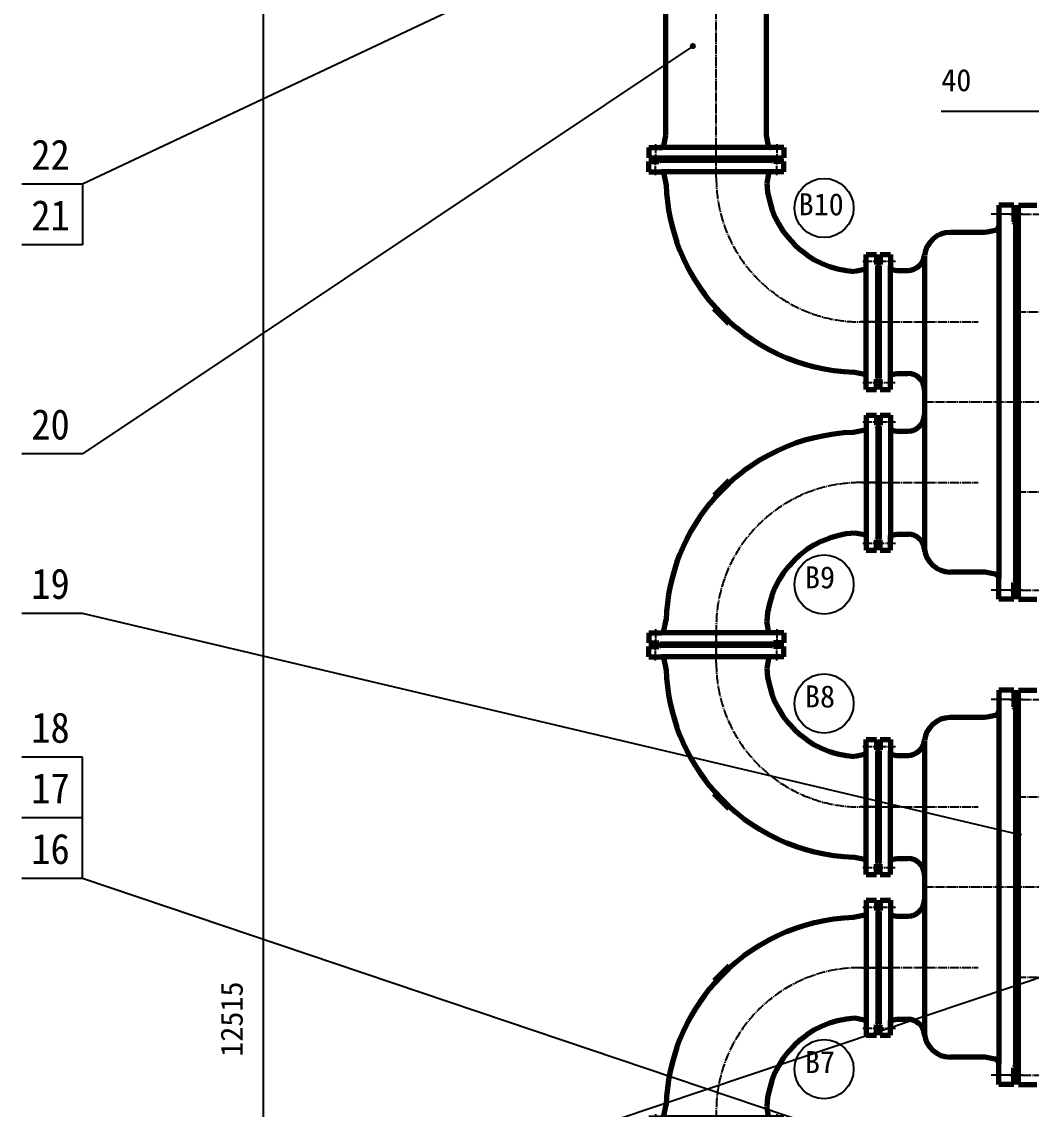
# Model space of a CAD drawing. Header units: millimetres. Extents: x -12040 to 11740, y -16820 to 16820.
# Drawn here: x -10162 to -6832, y -8180 to -4592 of the extents above; entities that cross this region are included whole.
import ezdxf

# ---------------------------------------------------------------- set-up
doc = ezdxf.new("R2010")
doc.units = ezdxf.units.MM
doc.linetypes.add('EB_DASHDOT', pattern=[39, 30, -3, 3, -3])
for name, color, linetype, lineweight in [('CAXA0', 7, 'Continuous', 70), ('CAXA1', 1, 'EB_DASHDOT', 25), ('CAXA3', 7, 'Continuous', 25), ('CAXA4', 3, 'Continuous', 25)]:
    doc.layers.add(name, color=color, linetype=linetype, lineweight=lineweight)
doc.styles.add('TextStyle0', font='SIMFANG.TTF', dxfattribs={"width": 0.931973})
doc.styles.add('UserTxtStyle1', font='SIMFANG.TTF')
doc.styles.add('UserTxtStyle2', font='SIMFANG.TTF')
doc.styles.add('标准', font='SIMFANG.TTF')
doc.dimstyles.new('标准', dxfattribs={"dimscale": 20, "dimtxt": 3.5, "dimasz": 4, "dimexe": 2, "dimexo": 0, "dimtad": 1, "dimdsep": 46, "dimtxsty": '标准', "dimcen": 0, "dimdle": 6, "dimaunit": 1, "dimazin": 2, "dimtfac": 1, "dimtdec": 3, "dimtmove": 0, "dimatfit": 3, "dimfxl": 0, "dimtolj": 1, "dimtzin": 0, "dimarcsym": 0})

# ---------------------------------------------------------------- blocks, each defined once
blk = doc.blocks.new('CAXBLOCK36', base_point=(-5155.2, -8217.6))
at = {"layer": 'CAXA0'}
for p, q in [((-6874.2, -6797.6), (-6814.2, -6797.6)), ((-6874.2, -6852.6), (-6874.2, -6797.6)), ((-6874.2, -6797.6), (-6814.2, -6797.6)), ((-6874.2, -6852.6), (-6874.2, -6797.6)), ((-6879.2, -6857.6), (-6874.2, -6852.6)), ((-6879.2, -6857.6), (-6874.2, -6852.6)), ((-6879.2, -8037.6), (-6879.2, -6857.6)), ((-6879.2, -8037.6), (-6879.2, -6857.6)), ((-6874.2, -8097.6), (-6874.2, -6852.6)), ((-6879.2, -8037.6), (-6874.2, -8042.6)), ((-6874.2, -8097.6), (-6814.2, -8097.6))]:
    blk.add_line(p, q, dxfattribs=at)
at = {"layer": 'CAXA0', "linetype": 'EB_DASHDOT', "lineweight": 25}
for p, q in [((-6903.8, -6827.6), (-6787.4, -6827.6)), ((-6903.8, -6827.6), (-6787.4, -6827.6)), ((-3496.2, -7150.6), (-6879.2, -7150.6)), ((-3431.2, -7447.6), (-6879.2, -7447.6)), ((-3496.2, -7744.6), (-6879.2, -7744.6)), ((-6902.6, -8067.6), (-6802.3, -8067.6))]:
    blk.add_line(p, q, dxfattribs=at)
blk = doc.blocks.new('CAXBLOCK199', base_point=(-5155.2, -6617.6))
at = {"layer": 'CAXA0'}
for p, q in [((-6874.2, -5197.6), (-6814.2, -5197.6)), ((-6874.2, -5252.6), (-6874.2, -5197.6)), ((-6874.2, -5197.6), (-6814.2, -5197.6)), ((-6874.2, -5252.6), (-6874.2, -5197.6)), ((-6879.2, -5257.6), (-6874.2, -5252.6)), ((-6879.2, -5257.6), (-6874.2, -5252.6)), ((-6879.2, -6437.6), (-6879.2, -5257.6)), ((-6879.2, -6437.6), (-6879.2, -5257.6)), ((-6874.2, -6497.6), (-6874.2, -5252.6)), ((-6879.2, -6437.6), (-6874.2, -6442.6)), ((-6874.2, -6497.6), (-6814.2, -6497.6))]:
    blk.add_line(p, q, dxfattribs=at)
at = {"layer": 'CAXA0', "linetype": 'EB_DASHDOT', "lineweight": 25}
for p, q in [((-6903.8, -5227.6), (-6787.4, -5227.6)), ((-6903.8, -5227.6), (-6787.4, -5227.6)), ((-3496.2, -5550.6), (-6879.2, -5550.6)), ((-3431.2, -5847.6), (-6879.2, -5847.6)), ((-3496.2, -6144.6), (-6879.2, -6144.6)), ((-6902.6, -6467.6), (-6802.3, -6467.6))]:
    blk.add_line(p, q, dxfattribs=at)
blk = doc.blocks.new('*CAXBLOCK216217')
at = {"layer": 'CAXA4', "linetype": 'Continuous', "lineweight": 25}
for points in [[(-6690.2, -4888.5), (-6770.2, -4878.5), (-6770.2, -4898.5)], [(-6650.2, -4888.5), (-6570.2, -4878.5), (-6570.2, -4898.5)]]:
    blk.add_hatch(color=0, dxfattribs=at).paths.add_polyline_path(points, flags=0)
at = {"layer": 'CAXA4', "color": 0, "linetype": 'Continuous', "lineweight": 25}
for p, q in [((-6690.2, -4902.6), (-6690.2, -4848.5)), ((-6650.2, -5007.6), (-6650.2, -4848.5)), ((-6530.2, -4888.5), (-7129.6, -4888.5))]:
    blk.add_line(p, q, dxfattribs=at)
at = {"layer": 'CAXA4', "color": 0, "linetype": 'Continuous', "lineweight": 25, "insert": (-7129, -4748.5), "char_height": 72.993, "attachment_point": 1, "style": 'UserTxtStyle2'}
blk.add_mtext('\\fFangSong_GB2312|b0|i0|p34;40', dxfattribs=at)
blk = doc.blocks.new('CAXBLOCK236', base_point=(-6884.2, -5257.6))
at = {"layer": 'CAXA0'}
for p, q in [((-6889.2, -5197.6), (-6939.2, -5197.6)), ((-6939.2, -5197.6), (-6939.2, -6428.9)), ((-6889.2, -5197.6), (-6889.2, -5252.6)), ((-6884.2, -5257.6), (-6889.2, -5252.6)), ((-6884.2, -5257.6), (-6884.2, -6437.6)), ((-6984.2, -5287.6), (-7100, -5287.6)), ((-6951.3, -5281), (-6984.2, -5287.6)), ((-7184.2, -5365.9), (-7184.2, -6339.6)), ((-6984.2, -6407.6), (-7100, -6407.6)), ((-6951.3, -6414.2), (-6984.2, -6407.6)), ((-6939.2, -6497.6), (-6939.2, -6428.9)), ((-6884.2, -6437.6), (-6889.2, -6442.6)), ((-6889.2, -6497.6), (-6889.2, -6442.6)), ((-6889.2, -6497.6), (-6939.2, -6497.6))]:
    blk.add_line(p, q, dxfattribs=at)
at = {"layer": 'CAXA0', "linetype": 'EB_DASHDOT', "lineweight": 25}
for p, q in [((-6861.1, -5227.6), (-6964.9, -5227.6)), ((-7339.6, -5382.6), (-7279.6, -5382.6)), ((-7334.2, -5582.6), (-7007.5, -5582.6)), ((-7350.3, -5782.6), (-7279.6, -5782.6)), ((-7337.8, -5912.6), (-7279.6, -5912.6)), ((-7334.2, -6112.6), (-7007.5, -6112.6)), ((-7348.5, -6312.6), (-7279.6, -6312.6)), ((-6861.1, -6467.6), (-6964.9, -6467.6))]:
    blk.add_line(p, q, dxfattribs=at)
at = {"layer": 'CAXA0', "linetype": 'Continuous', "lineweight": 70}
for p, q in [((-7330.2, -5360.1), (-7296.2, -5360.1)), ((-7330.2, -5360.1), (-7330.2, -5393.6)), ((-7296.2, -5360.1), (-7296.2, -5408.6)), ((-7334.2, -5397.6), (-7330.2, -5393.6)), ((-7334.2, -5397.6), (-7334.2, -5767.6)), ((-7296.2, -5805.1), (-7296.2, -5397)), ((-7296.2, -5408.6), (-7276.2, -5412.6)), ((-7276.2, -5412.6), (-7239.2, -5412.6)), ((-7276.2, -5412.6), (-7235.9, -5412.6)), ((-7334.2, -5767.6), (-7330.2, -5771.6)), ((-7330.2, -5805.1), (-7330.2, -5771.6)), ((-7296.2, -5756.6), (-7276.2, -5752.6)), ((-7276.2, -5752.6), (-7239.2, -5752.6)), ((-7330.2, -5805.1), (-7296.2, -5805.1)), ((-7330.2, -5890.1), (-7296.2, -5890.1)), ((-7330.2, -5890.1), (-7330.2, -5923.6)), ((-7296.2, -5890.1), (-7296.2, -6301.1)), ((-7334.2, -5927.6), (-7330.2, -5923.6)), ((-7334.2, -5927.6), (-7334.2, -6297.6)), ((-7296.2, -5938.6), (-7276.2, -5942.6)), ((-7276.2, -5942.6), (-7239.2, -5942.6)), ((-7334.2, -6297.6), (-7330.2, -6301.6)), ((-7330.2, -6335.1), (-7330.2, -6301.6)), ((-7296.2, -6286.6), (-7276.2, -6282.6)), ((-7296.2, -6335.1), (-7296.2, -6286.6)), ((-7276.2, -6282.6), (-7235.9, -6282.6)), ((-7330.2, -6335.1), (-7296.2, -6335.1))]:
    blk.add_line(p, q, dxfattribs=at)
at = {"layer": 'CAXA0'}
for centre, start, end in [((-6954.2, -5266.3), 281.3099, 0), ((-6954.2, -6428.9), 0, 78.6901)]:
    blk.add_arc(centre, 15, start, end, dxfattribs=at)
at = {"layer": 'CAXA0', "linetype": 'Continuous', "lineweight": 70}
for centre, radius, start, end in [((-7100, -5372.6), 85, 90, 173.8494), ((-7239.2, -5357.6), 55, 270, 353.8494), ((-7239.2, -5807.6), 55, 0, 90), ((-7239.2, -5887.6), 55, 270, 360), ((-7239.2, -6337.6), 55, 6.1506, 90), ((-7100, -6322.6), 85, 186.1506, 270)]:
    blk.add_arc(centre, radius, start, end, dxfattribs=at)
at = {"layer": 'CAXA1', "linetype": 'EB_DASHDOT', "lineweight": 25}
blk.add_line((-6884.2, -5847.6), (-7184.2, -5847.6), dxfattribs=at)
blk = doc.blocks.new('CAXBLOCK237', base_point=(-6884.2, -6857.6))
at = {"layer": 'CAXA0'}
for p, q in [((-6889.2, -6797.6), (-6939.2, -6797.6)), ((-6939.2, -6797.6), (-6939.2, -8028.9)), ((-6889.2, -6797.6), (-6889.2, -6852.6)), ((-6951.3, -6881), (-6984.2, -6887.6)), ((-6884.2, -6857.6), (-6889.2, -6852.6)), ((-6884.2, -6857.6), (-6884.2, -8037.6)), ((-6984.2, -6887.6), (-7100, -6887.6)), ((-7184.2, -6965.9), (-7184.2, -7939.6)), ((-6984.2, -8007.6), (-7100, -8007.6)), ((-6951.3, -8014.2), (-6984.2, -8007.6)), ((-6939.2, -8097.6), (-6939.2, -8028.9)), ((-6884.2, -8037.6), (-6889.2, -8042.6)), ((-6889.2, -8097.6), (-6889.2, -8042.6)), ((-6889.2, -8097.6), (-6939.2, -8097.6))]:
    blk.add_line(p, q, dxfattribs=at)
at = {"layer": 'CAXA0', "linetype": 'EB_DASHDOT', "lineweight": 25}
for p, q in [((-6861.1, -6827.6), (-6964.9, -6827.6)), ((-7339.6, -6982.6), (-7279.6, -6982.6)), ((-7334.2, -7182.6), (-7007.5, -7182.6)), ((-7350.3, -7382.6), (-7279.6, -7382.6)), ((-7337.8, -7512.6), (-7279.6, -7512.6)), ((-7334.2, -7712.6), (-7007.5, -7712.6)), ((-7348.5, -7912.6), (-7279.6, -7912.6)), ((-6861.1, -8067.6), (-6964.9, -8067.6))]:
    blk.add_line(p, q, dxfattribs=at)
at = {"layer": 'CAXA0', "linetype": 'Continuous', "lineweight": 70}
for p, q in [((-7334.2, -6997.6), (-7330.2, -6993.6)), ((-7330.2, -6960.1), (-7296.2, -6960.1)), ((-7330.2, -6960.1), (-7330.2, -6993.6)), ((-7296.2, -6960.1), (-7296.2, -7008.6)), ((-7334.2, -6997.6), (-7334.2, -7367.6)), ((-7296.2, -7405.1), (-7296.2, -6997)), ((-7296.2, -7008.6), (-7276.2, -7012.6)), ((-7276.2, -7012.6), (-7239.2, -7012.6)), ((-7276.2, -7012.6), (-7235.9, -7012.6)), ((-7296.2, -7356.6), (-7276.2, -7352.6)), ((-7276.2, -7352.6), (-7239.2, -7352.6)), ((-7334.2, -7367.6), (-7330.2, -7371.6)), ((-7330.2, -7405.1), (-7330.2, -7371.6)), ((-7330.2, -7405.1), (-7296.2, -7405.1)), ((-7330.2, -7490.1), (-7296.2, -7490.1)), ((-7330.2, -7490.1), (-7330.2, -7523.6)), ((-7296.2, -7490.1), (-7296.2, -7901.1)), ((-7334.2, -7527.6), (-7330.2, -7523.6)), ((-7334.2, -7527.6), (-7334.2, -7897.6)), ((-7296.2, -7538.6), (-7276.2, -7542.6)), ((-7276.2, -7542.6), (-7239.2, -7542.6)), ((-7296.2, -7886.6), (-7276.2, -7882.6)), ((-7296.2, -7935.1), (-7296.2, -7886.6)), ((-7276.2, -7882.6), (-7235.9, -7882.6)), ((-7334.2, -7897.6), (-7330.2, -7901.6)), ((-7330.2, -7935.1), (-7330.2, -7901.6)), ((-7330.2, -7935.1), (-7296.2, -7935.1))]:
    blk.add_line(p, q, dxfattribs=at)
at = {"layer": 'CAXA0'}
for centre, start, end in [((-6954.2, -6866.3), 281.3099, 0), ((-6954.2, -8028.9), 0, 78.6901)]:
    blk.add_arc(centre, 15, start, end, dxfattribs=at)
at = {"layer": 'CAXA0', "linetype": 'Continuous', "lineweight": 70}
for centre, radius, start, end in [((-7100, -6972.6), 85, 90, 173.8494), ((-7239.2, -6957.6), 55, 270, 353.8494), ((-7239.2, -7407.6), 55, 0, 90), ((-7239.2, -7487.6), 55, 270, 360), ((-7239.2, -7937.6), 55, 6.1506, 90), ((-7100, -7922.6), 85, 186.1506, 270)]:
    blk.add_arc(centre, radius, start, end, dxfattribs=at)
at = {"layer": 'CAXA1', "linetype": 'EB_DASHDOT', "lineweight": 25}
blk.add_line((-6884.2, -7447.6), (-7184.2, -7447.6), dxfattribs=at)
blk = doc.blocks.new('CAXBLOCK245', base_point=(-7338.2, -6112.6))
at = {"layer": 'CAXA0'}
for p, q in [((-7376.2, -5890.1), (-7342.2, -5890.1)), ((-7376.2, -5890.1), (-7376.2, -5934)), ((-7342.2, -5890.1), (-7342.2, -5923.6)), ((-7381.4, -5939.7), (-7420.1, -5947.4)), ((-7376.2, -5936.3), (-7376.2, -6335.1)), ((-7342.2, -5923.6), (-7338.2, -5927.6)), ((-7338.2, -5927.6), (-7338.2, -6297.6)), ((-7382.7, -6285.3), (-7413.7, -6279.1)), ((-7342.2, -6301.6), (-7338.2, -6297.6)), ((-7342.2, -6335.1), (-7342.2, -6301.6)), ((-7376.2, -6335.1), (-7342.2, -6335.1)), ((-8043.9, -6601.2), (-8036.4, -6563.7)), ((-7698.5, -6601.2), (-7704.7, -6570.1)), ((-8093.7, -6607.6), (-8093.7, -6641.6)), ((-8093.7, -6607.6), (-8051.8, -6607.6)), ((-7648.7, -6607.6), (-8051.8, -6607.6)), ((-7648.7, -6607.6), (-7648.7, -6641.6)), ((-8093.7, -6641.6), (-8060.2, -6641.6)), ((-8060.2, -6641.6), (-8056.2, -6645.6)), ((-7686.2, -6645.6), (-8056.2, -6645.6)), ((-7682.2, -6641.6), (-7686.2, -6645.6)), ((-7648.7, -6641.6), (-7682.2, -6641.6))]:
    blk.add_line(p, q, dxfattribs=at)
for centre, start, end in [((-7384.2, -5932.1), 281.3099, 360), ((-7384.2, -6293.2), 0, 78.6901), ((-8051.8, -6599.6), 270, 348.6901), ((-7690.7, -6599.6), 191.3099, 270)]:
    blk.add_arc(centre, 8, start, end, dxfattribs=at)
at = {"layer": 'CAXA1'}
for p, q in [((-7387.5, -5912.6), (-7330.9, -5912.6)), ((-7391.2, -6112.6), (-7299.2, -6112.6)), ((-7391.2, -6112.6), (-7299.2, -6112.6)), ((-7387.5, -6312.6), (-7330.9, -6312.6)), ((-8071.2, -6596.3), (-8071.2, -6652.9)), ((-7871.2, -6592.6), (-7871.2, -6681.4)), ((-7671.2, -6596.3), (-7671.2, -6652.9))]:
    blk.add_line(p, q, dxfattribs=at)
at = {"layer": 'CAXA1', "linetype": 'EB_DASHDOT', "lineweight": 25}
blk.add_line((-7855.1, -6128.7), (-7846.7, -6137.2), dxfattribs=at)
at = {"layer": 'CAXA3', "linetype": 'Continuous', "lineweight": 25}
for p, q in [((-7376.2, -5938.6), (-7381.4, -5939.7)), ((-7376.2, -5934), (-7376.2, -5938.6)), ((-7376.2, -6286.6), (-7381.4, -6285.6)), ((-7376.2, -6291.3), (-7376.2, -6286.6))]:
    blk.add_line(p, q, dxfattribs=at)
at = {"layer": 'CAXA3', "linetype": 'Continuous', "lineweight": 70}
for p, q in [((-7828.3, -6106.1), (-7877.8, -6155.6)), ((-7828.3, -6106.1), (-7824.1, -6110.3)), ((-7877.8, -6155.6), (-7873.5, -6159.8))]:
    blk.add_line(p, q, dxfattribs=at)
at = {"layer": 'CAXA3', "linetype": 'EB_DASHDOT', "lineweight": 25}
for p, q in [((-7338.2, -6112.6), (-7396.2, -6112.6)), ((-7871.2, -6587.6), (-7871.2, -6645.6))]:
    blk.add_line(p, q, dxfattribs=at)
at = {"layer": 'CAXA3', "linetype": 'Continuous', "lineweight": 70}
for radius, start, end in [(641, 91.9548, 138.4163), (641, 138.13, 178.0452), (309, 93.2496, 176.7504)]:
    blk.add_arc((-7396.2, -6587.6), radius, start, end, dxfattribs=at)
at = {"layer": 'CAXA3', "linetype": 'EB_DASHDOT', "lineweight": 25}
blk.add_arc((-7396.2, -6587.6), 475, 90, 180, dxfattribs=at)
blk = doc.blocks.new('CAXBLOCK248', base_point=(-7338.2, -7712.7))
at = {"layer": 'CAXA0'}
for p, q in [((-7376.2, -7490.2), (-7342.2, -7490.2)), ((-7376.2, -7490.2), (-7376.2, -7534)), ((-7342.2, -7490.2), (-7342.2, -7523.7)), ((-7342.2, -7523.7), (-7338.2, -7527.7)), ((-7338.2, -7527.7), (-7338.2, -7897.7)), ((-7381.4, -7539.7), (-7420.1, -7547.5)), ((-7376.2, -7536.3), (-7376.2, -7935.2)), ((-7382.7, -7885.4), (-7413.7, -7879.2)), ((-7342.2, -7901.7), (-7338.2, -7897.7)), ((-7342.2, -7935.2), (-7342.2, -7901.7)), ((-7376.2, -7935.2), (-7342.2, -7935.2)), ((-8043.9, -8201.2), (-8036.4, -8163.8)), ((-7698.5, -8201.2), (-7704.7, -8170.2)), ((-8093.7, -8207.7), (-8093.7, -8241.7)), ((-8093.7, -8207.7), (-8051.8, -8207.7)), ((-7648.7, -8207.7), (-8051.8, -8207.7)), ((-7648.7, -8207.7), (-7648.7, -8241.7)), ((-8093.7, -8241.7), (-8060.2, -8241.7)), ((-8060.2, -8241.7), (-8056.2, -8245.7)), ((-7686.2, -8245.7), (-8056.2, -8245.7)), ((-7682.2, -8241.7), (-7686.2, -8245.7)), ((-7648.7, -8241.7), (-7682.2, -8241.7))]:
    blk.add_line(p, q, dxfattribs=at)
for centre, start, end in [((-7384.2, -7532.1), 281.3099, 360), ((-7384.2, -7893.2), 0, 78.6901), ((-8051.8, -8199.7), 270, 348.6901), ((-7690.7, -8199.7), 191.3099, 270)]:
    blk.add_arc(centre, 8, start, end, dxfattribs=at)
at = {"layer": 'CAXA1'}
for p, q in [((-7387.5, -7512.7), (-7330.9, -7512.7)), ((-7391.2, -7712.7), (-7299.2, -7712.7)), ((-7391.2, -7712.7), (-7299.2, -7712.7)), ((-7387.5, -7912.7), (-7330.9, -7912.7)), ((-8071.2, -8196.4), (-8071.2, -8253)), ((-7871.2, -8192.7), (-7871.2, -8281.5)), ((-7671.2, -8196.4), (-7671.2, -8253))]:
    blk.add_line(p, q, dxfattribs=at)
at = {"layer": 'CAXA1', "linetype": 'EB_DASHDOT', "lineweight": 25}
blk.add_line((-7855.1, -7728.8), (-7846.7, -7737.2), dxfattribs=at)
at = {"layer": 'CAXA3', "linetype": 'Continuous', "lineweight": 25}
for p, q in [((-7376.2, -7538.7), (-7381.4, -7539.7)), ((-7376.2, -7534), (-7376.2, -7538.7)), ((-7376.2, -7886.7), (-7381.4, -7885.6)), ((-7376.2, -7891.4), (-7376.2, -7886.7))]:
    blk.add_line(p, q, dxfattribs=at)
at = {"layer": 'CAXA3', "linetype": 'Continuous', "lineweight": 70}
for p, q in [((-7828.3, -7706.1), (-7877.8, -7755.6)), ((-7828.3, -7706.1), (-7824.1, -7710.3)), ((-7877.8, -7755.6), (-7873.5, -7759.8))]:
    blk.add_line(p, q, dxfattribs=at)
at = {"layer": 'CAXA3', "linetype": 'EB_DASHDOT', "lineweight": 25}
for p, q in [((-7338.2, -7712.7), (-7396.2, -7712.7)), ((-7871.2, -8187.7), (-7871.2, -8245.7))]:
    blk.add_line(p, q, dxfattribs=at)
at = {"layer": 'CAXA3', "linetype": 'Continuous', "lineweight": 70}
for radius, start, end in [(641, 91.9548, 138.4163), (641, 138.13, 178.0452), (309, 93.2496, 176.7504)]:
    blk.add_arc((-7396.2, -8187.7), radius, start, end, dxfattribs=at)
at = {"layer": 'CAXA3', "linetype": 'EB_DASHDOT', "lineweight": 25}
blk.add_arc((-7396.2, -8187.7), 475, 90, 180, dxfattribs=at)
blk = doc.blocks.new('CAXBLOCK249', base_point=(-7338.2, -5582.6))
at = {"layer": 'CAXA0'}
for p, q in [((-8093.7, -5087.6), (-8093.7, -5053.6)), ((-8093.7, -5053.6), (-8060.2, -5053.6)), ((-8060.2, -5053.6), (-8056.2, -5049.6)), ((-7686.2, -5049.6), (-8056.2, -5049.6)), ((-7682.2, -5053.6), (-7686.2, -5049.6)), ((-7648.7, -5053.6), (-7682.2, -5053.6)), ((-7648.7, -5087.6), (-7648.7, -5053.6)), ((-8093.7, -5087.6), (-8051.8, -5087.6)), ((-7648.7, -5087.6), (-8051.8, -5087.6)), ((-8043.9, -5094.1), (-8036.4, -5131.5)), ((-7698.5, -5094.1), (-7704.7, -5125.1)), ((-7376.2, -5360.1), (-7342.2, -5360.1)), ((-7376.2, -5759), (-7376.2, -5360.1)), ((-7342.2, -5360.1), (-7342.2, -5393.6)), ((-7382.7, -5409.9), (-7413.7, -5416.1)), ((-7342.2, -5393.6), (-7338.2, -5397.6)), ((-7338.2, -5767.6), (-7338.2, -5397.6)), ((-7381.4, -5755.6), (-7420.1, -5747.9)), ((-7376.2, -5805.1), (-7376.2, -5761.3)), ((-7342.2, -5771.6), (-7338.2, -5767.6)), ((-7342.2, -5805.1), (-7342.2, -5771.6)), ((-7376.2, -5805.1), (-7342.2, -5805.1))]:
    blk.add_line(p, q, dxfattribs=at)
for centre, start, end in [((-8051.8, -5095.6), 11.3099, 90), ((-7690.7, -5095.6), 90, 168.6901), ((-7384.2, -5402.1), 281.3099, 360), ((-7384.2, -5763.2), 0, 78.6901)]:
    blk.add_arc(centre, 8, start, end, dxfattribs=at)
at = {"layer": 'CAXA1'}
for p, q in [((-7871.2, -5102.6), (-7871.2, -5013.8)), ((-8071.2, -5098.9), (-8071.2, -5042.4)), ((-7671.2, -5098.9), (-7671.2, -5042.4)), ((-7387.5, -5382.6), (-7330.9, -5382.6)), ((-7391.2, -5582.6), (-7299.2, -5582.6)), ((-7391.2, -5582.6), (-7299.2, -5582.6)), ((-7387.5, -5782.6), (-7330.9, -5782.6))]:
    blk.add_line(p, q, dxfattribs=at)
at = {"layer": 'CAXA1', "linetype": 'EB_DASHDOT', "lineweight": 25}
blk.add_line((-7855.1, -5566.5), (-7846.7, -5558.1), dxfattribs=at)
at = {"layer": 'CAXA3', "linetype": 'EB_DASHDOT', "lineweight": 25}
for p, q in [((-7871.2, -5107.6), (-7871.2, -5049.6)), ((-7338.2, -5582.6), (-7396.2, -5582.6))]:
    blk.add_line(p, q, dxfattribs=at)
at = {"layer": 'CAXA3', "linetype": 'Continuous', "lineweight": 25}
for p, q in [((-7376.2, -5408.6), (-7381.4, -5409.7)), ((-7376.2, -5404), (-7376.2, -5408.6)), ((-7376.2, -5756.6), (-7381.4, -5755.6)), ((-7376.2, -5761.3), (-7376.2, -5756.6))]:
    blk.add_line(p, q, dxfattribs=at)
at = {"layer": 'CAXA3', "linetype": 'Continuous', "lineweight": 70}
for p, q in [((-7877.8, -5539.7), (-7873.5, -5535.5)), ((-7828.3, -5589.2), (-7877.8, -5539.7)), ((-7828.3, -5589.2), (-7824.1, -5585))]:
    blk.add_line(p, q, dxfattribs=at)
for radius, start, end in [(641, 181.9548, 221.87), (309, 183.2496, 266.7504), (641, 221.5837, 268.0452)]:
    blk.add_arc((-7396.2, -5107.6), radius, start, end, dxfattribs=at)
at = {"layer": 'CAXA3', "linetype": 'EB_DASHDOT', "lineweight": 25}
blk.add_arc((-7396.2, -5107.6), 475, 180, 270, dxfattribs=at)
blk = doc.blocks.new('CAXBLOCK250', base_point=(-7338.2, -7182.6))
at = {"layer": 'CAXA0'}
for p, q in [((-8093.7, -6687.6), (-8093.7, -6653.6)), ((-8093.7, -6653.6), (-8060.2, -6653.6)), ((-8060.2, -6653.6), (-8056.2, -6649.6)), ((-7686.2, -6649.6), (-8056.2, -6649.6)), ((-7682.2, -6653.6), (-7686.2, -6649.6)), ((-7648.7, -6653.6), (-7682.2, -6653.6)), ((-7648.7, -6687.6), (-7648.7, -6653.6)), ((-8093.7, -6687.6), (-8051.8, -6687.6)), ((-7648.7, -6687.6), (-8051.8, -6687.6)), ((-8043.9, -6694.1), (-8036.4, -6731.5)), ((-7698.5, -6694.1), (-7704.7, -6725.1)), ((-7376.2, -6960.1), (-7342.2, -6960.1)), ((-7376.2, -7359), (-7376.2, -6960.1)), ((-7342.2, -6960.1), (-7342.2, -6993.6)), ((-7342.2, -6993.6), (-7338.2, -6997.6)), ((-7382.7, -7009.9), (-7413.7, -7016.1)), ((-7338.2, -7367.6), (-7338.2, -6997.6)), ((-7381.4, -7355.6), (-7420.1, -7347.9)), ((-7376.2, -7405.1), (-7376.2, -7361.3)), ((-7342.2, -7371.6), (-7338.2, -7367.6)), ((-7342.2, -7405.1), (-7342.2, -7371.6)), ((-7376.2, -7405.1), (-7342.2, -7405.1))]:
    blk.add_line(p, q, dxfattribs=at)
for centre, start, end in [((-8051.8, -6695.6), 11.3099, 90), ((-7690.7, -6695.6), 90, 168.6901), ((-7384.2, -7002.1), 281.3099, 360), ((-7384.2, -7363.2), 0, 78.6901)]:
    blk.add_arc(centre, 8, start, end, dxfattribs=at)
at = {"layer": 'CAXA1'}
for p, q in [((-7871.2, -6702.6), (-7871.2, -6613.8)), ((-8071.2, -6698.9), (-8071.2, -6642.4)), ((-7671.2, -6698.9), (-7671.2, -6642.4)), ((-7387.5, -6982.6), (-7330.9, -6982.6)), ((-7391.2, -7182.6), (-7299.2, -7182.6)), ((-7391.2, -7182.6), (-7299.2, -7182.6)), ((-7387.5, -7382.6), (-7330.9, -7382.6))]:
    blk.add_line(p, q, dxfattribs=at)
at = {"layer": 'CAXA1', "linetype": 'EB_DASHDOT', "lineweight": 25}
blk.add_line((-7855.1, -7166.5), (-7846.7, -7158.1), dxfattribs=at)
at = {"layer": 'CAXA3', "linetype": 'EB_DASHDOT', "lineweight": 25}
for p, q in [((-7871.2, -6707.6), (-7871.2, -6649.6)), ((-7338.2, -7182.6), (-7396.2, -7182.6))]:
    blk.add_line(p, q, dxfattribs=at)
at = {"layer": 'CAXA3', "linetype": 'Continuous', "lineweight": 25}
for p, q in [((-7376.2, -7008.6), (-7381.4, -7009.7)), ((-7376.2, -7004), (-7376.2, -7008.6)), ((-7376.2, -7356.6), (-7381.4, -7355.6)), ((-7376.2, -7361.3), (-7376.2, -7356.6))]:
    blk.add_line(p, q, dxfattribs=at)
at = {"layer": 'CAXA3', "linetype": 'Continuous', "lineweight": 70}
for p, q in [((-7877.8, -7139.7), (-7873.5, -7135.5)), ((-7828.3, -7189.2), (-7877.8, -7139.7)), ((-7828.3, -7189.2), (-7824.1, -7185))]:
    blk.add_line(p, q, dxfattribs=at)
at = {"layer": 'CAXA3', "linetype": 'EB_DASHDOT', "lineweight": 25}
blk.add_arc((-7396.2, -6707.6), 475, 180, 270, dxfattribs=at)
at = {"layer": 'CAXA3', "linetype": 'Continuous', "lineweight": 70}
for radius, start, end in [(641, 181.9548, 221.87), (309, 183.2496, 266.7504), (641, 221.5837, 268.0452)]:
    blk.add_arc((-7396.2, -6707.6), radius, start, end, dxfattribs=at)
blk = doc.blocks.new('CAXBLOCK254', base_point=(-7871.2, -4289.6))
at = {"layer": 'CAXA0'}
for p, q in [((-8093.7, -4327.6), (-8093.7, -4293.6)), ((-8093.7, -4293.6), (-8060.2, -4293.6)), ((-7648.7, -4293.6), (-8063.2, -4293.6)), ((-8060.2, -4293.6), (-8056.2, -4289.6)), ((-8056.2, -4289.6), (-7686.2, -4289.6)), ((-7682.2, -4293.6), (-7686.2, -4289.6)), ((-7648.7, -4327.6), (-7648.7, -4293.6)), ((-8093.7, -4327.6), (-8051.8, -4327.6)), ((-7648.7, -4327.6), (-8051.8, -4327.6)), ((-8043.9, -4334.1), (-8037.2, -4367.6)), ((-7698.5, -4333.9), (-7705.2, -4367.6)), ((-8043.9, -5001.2), (-8037.2, -4967.6)), ((-7698.5, -5001.4), (-7705.2, -4967.6)), ((-8093.7, -5007.6), (-8093.7, -5041.6)), ((-8093.7, -5007.6), (-8051.8, -5007.6)), ((-7648.7, -5007.6), (-8058.8, -5007.6)), ((-7648.7, -5007.6), (-7648.7, -5041.6)), ((-8093.7, -5041.6), (-8060.2, -5041.6)), ((-8060.2, -5041.6), (-8056.2, -5045.6)), ((-8060.2, -5041.6), (-7650.4, -5041.6)), ((-8056.2, -5045.6), (-7686.2, -5045.6)), ((-7682.2, -5041.6), (-7686.2, -5045.6))]:
    blk.add_line(p, q, dxfattribs=at)
for centre, start, end in [((-8051.8, -4335.6), 11.3099, 90), ((-7690.7, -4335.6), 90, 168.6901), ((-8051.8, -4999.6), 270, 348.6901), ((-7690.7, -4999.6), 191.3099, 270)]:
    blk.add_arc(centre, 8, start, end, dxfattribs=at)
at = {"layer": 'CAXA1'}
for p, q in [((-8071.2, -4338.9), (-8071.2, -4282.4)), ((-7871.2, -4894.6), (-7871.2, -4289.6)), ((-7671.2, -4338.9), (-7671.2, -4282.4)), ((-7871.2, -5045.6), (-7871.2, -4894.6)), ((-8071.2, -4996.3), (-8071.2, -5052.9)), ((-7671.2, -4996.3), (-7671.2, -5044.9))]:
    blk.add_line(p, q, dxfattribs=at)
at = {"layer": 'CAXA3', "linetype": 'Continuous', "lineweight": 25}
for p, q in [((-8051.2, -4327.6), (-8045.2, -4327.6)), ((-8045.2, -4327.8), (-8044, -4333.9)), ((-7697.3, -4327.8), (-7698.5, -4333.9)), ((-7691.2, -4327.6), (-7697.2, -4327.6))]:
    blk.add_line(p, q, dxfattribs=at)
at = {"layer": 'CAXA3', "linetype": 'Continuous', "lineweight": 70}
for p, q in [((-8037.2, -4967.6), (-8037.2, -4367.6)), ((-7705.2, -4967.6), (-7705.2, -4367.6))]:
    blk.add_line(p, q, dxfattribs=at)
blk = doc.blocks.new('*CAXBLOCK272273')
at = {"layer": 'CAXA4', "linetype": 'Continuous', "lineweight": 25}
for points in [[(-9366, -1622.6), (-9376, -1702.6), (-9356, -1702.6)], [(-9366, -14137.6), (-9376, -14057.6), (-9356, -14057.6)]]:
    blk.add_hatch(color=0, dxfattribs=at).paths.add_polyline_path(points, flags=0)
at = {"layer": 'CAXA4', "color": 0, "linetype": 'Continuous', "lineweight": 25}
for p, q in [((-8424.1, -1622.6), (-9406, -1622.6)), ((-9366, -1622.6), (-9366, -14137.6)), ((-6885.2, -14137.6), (-9406, -14137.6))]:
    blk.add_line(p, q, dxfattribs=at)
at = {"layer": 'CAXA4', "color": 0, "linetype": 'Continuous', "lineweight": 25, "insert": (-9506, -8006.6), "char_height": 72.993, "attachment_point": 1, "rotation": 90, "style": 'UserTxtStyle2'}
blk.add_mtext('\\fFangSong_GB2312|b0|i0|p34;12515', dxfattribs=at)
blk = doc.blocks.new('CAXBLOCK390', base_point=(-10161.8, -7418.4))
at = {"layer": 'CAXA0', "linetype": 'Continuous', "lineweight": 25}
blk.add_hatch(color=0, dxfattribs=at).paths.add_polyline_path([(-6869.2, -8457.6), (-6869.3, -8456.1), (-6869.7, -8454.5), (-6870.3, -8453.1), (-6871.1, -8451.8), (-6872.1, -8450.6), (-6873.3, -8449.5), (-6874.7, -8448.7), (-6876.1, -8448.1), (-6877.7, -8447.8), (-6879.2, -8447.6), (-6880.8, -8447.8), (-6882.3, -8448.1), (-6883.8, -8448.7), (-6885.1, -8449.5), (-6886.3, -8450.6), (-6887.3, -8451.8), (-6888.1, -8453.1), (-6888.7, -8454.5), (-6889.1, -8456.1), (-6889.2, -8457.6), (-6889.1, -8459.2), (-6888.7, -8460.7), (-6888.1, -8462.2), (-6887.3, -8463.5), (-6886.3, -8464.7), (-6885.1, -8465.7), (-6883.8, -8466.5), (-6882.3, -8467.1), (-6880.8, -8467.5), (-6879.2, -8467.6), (-6877.7, -8467.5), (-6876.1, -8467.1), (-6874.7, -8466.5), (-6873.3, -8465.7), (-6872.1, -8464.7), (-6871.1, -8463.5), (-6870.3, -8462.2), (-6869.7, -8460.7), (-6869.3, -8459.2)], flags=0)
at = {"layer": 'CAXA0', "color": 0, "linetype": 'Continuous', "lineweight": 25}
for p, q in [((-9961.8, -7418.4), (-10161.8, -7418.4)), ((-6879.2, -8457.6), (-9961.8, -7418.4))]:
    blk.add_line(p, q, dxfattribs=at)
at = {"layer": 'CAXA0', "color": 0, "linetype": 'Continuous', "lineweight": 25, "insert": (-10130.3, -7270.7), "char_height": 100, "attachment_point": 1, "style": 'TextStyle0'}
blk.add_mtext('\\fFangSong_GB2312|b0|i0|p34;16', dxfattribs=at)
blk = doc.blocks.new('CAXBLOCK391', base_point=(-10161.8, -7218.4))
at = {"layer": 'CAXA0', "color": 0, "linetype": 'Continuous', "lineweight": 25}
for p, q in [((-9961.8, -7218.4), (-10161.8, -7218.4)), ((-9961.8, -7418.4), (-9961.8, -7218.4))]:
    blk.add_line(p, q, dxfattribs=at)
at = {"layer": 'CAXA0', "color": 0, "linetype": 'Continuous', "lineweight": 25, "insert": (-10130.3, -7070.7), "char_height": 100, "attachment_point": 1, "style": 'TextStyle0'}
blk.add_mtext('\\fFangSong_GB2312|b0|i0|p34;17', dxfattribs=at)
blk = doc.blocks.new('CAXBLOCK392', base_point=(-10161.8, -7018.4))
at = {"layer": 'CAXA0', "color": 0, "linetype": 'Continuous', "lineweight": 25}
for p, q in [((-9961.8, -7018.4), (-10161.8, -7018.4)), ((-9961.8, -7218.4), (-9961.8, -7018.4))]:
    blk.add_line(p, q, dxfattribs=at)
at = {"layer": 'CAXA0', "color": 0, "linetype": 'Continuous', "lineweight": 25, "insert": (-10130.3, -6870.7), "char_height": 100, "attachment_point": 1, "style": 'TextStyle0'}
blk.add_mtext('\\fFangSong_GB2312|b0|i0|p34;18', dxfattribs=at)
blk = doc.blocks.new('CAXBLOCK389', base_point=(-6879.2, -8457.6))
at = {"layer": 'CAXA0', "color": 0, "linetype": 'ByBlock', "lineweight": -2}
for name, p in [('CAXBLOCK392', (-10161.8, -7018.4)), ('CAXBLOCK391', (-10161.8, -7218.4)), ('CAXBLOCK390', (-10161.8, -7418.4))]:
    blk.add_blockref(name, p, dxfattribs=at)
blk = doc.blocks.new('CAXBLOCK394', base_point=(-10161.8, -6544))
at = {"layer": 'CAXA0', "linetype": 'Continuous', "lineweight": 25}
blk.add_hatch(color=0, dxfattribs=at).paths.add_polyline_path([(-6864.2, -7273.2), (-6864.3, -7271.6), (-6864.7, -7270.1), (-6865.3, -7268.6), (-6866.1, -7267.3), (-6867.1, -7266.1), (-6868.3, -7265.1), (-6869.7, -7264.3), (-6871.1, -7263.7), (-6872.7, -7263.3), (-6874.2, -7263.2), (-6875.8, -7263.3), (-6877.3, -7263.7), (-6878.8, -7264.3), (-6880.1, -7265.1), (-6881.3, -7266.1), (-6882.3, -7267.3), (-6883.1, -7268.6), (-6883.7, -7270.1), (-6884.1, -7271.6), (-6884.2, -7273.2), (-6884.1, -7274.7), (-6883.7, -7276.3), (-6883.1, -7277.7), (-6882.3, -7279.1), (-6881.3, -7280.2), (-6880.1, -7281.3), (-6878.8, -7282.1), (-6877.3, -7282.7), (-6875.8, -7283.1), (-6874.2, -7283.2), (-6872.7, -7283.1), (-6871.1, -7282.7), (-6869.7, -7282.1), (-6868.3, -7281.3), (-6867.1, -7280.2), (-6866.1, -7279.1), (-6865.3, -7277.7), (-6864.7, -7276.3), (-6864.3, -7274.7)], flags=0)
at = {"layer": 'CAXA0', "color": 0, "linetype": 'Continuous', "lineweight": 25}
for p, q in [((-9961.8, -6544), (-10161.8, -6544)), ((-6874.2, -7273.2), (-9961.8, -6544))]:
    blk.add_line(p, q, dxfattribs=at)
at = {"layer": 'CAXA0', "color": 0, "linetype": 'Continuous', "lineweight": 25, "insert": (-10130.3, -6396.2), "char_height": 100, "attachment_point": 1, "style": 'TextStyle0'}
blk.add_mtext('\\fFangSong_GB2312|b0|i0|p34;19', dxfattribs=at)
blk = doc.blocks.new('CAXBLOCK393', base_point=(-6874.2, -7273.2))
at = {"layer": 'CAXA0', "color": 0, "linetype": 'ByBlock', "lineweight": -2}
blk.add_blockref('CAXBLOCK394', (-10161.8, -6544), dxfattribs=at)
blk = doc.blocks.new('CAXBLOCK396', base_point=(-10161.8, -6018.1))
at = {"layer": 'CAXA0', "linetype": 'Continuous', "lineweight": 25}
blk.add_hatch(color=0, dxfattribs=at).paths.add_polyline_path([(-7938.4, -4672.6), (-7938.5, -4671.1), (-7938.9, -4669.5), (-7939.5, -4668.1), (-7940.3, -4666.8), (-7941.3, -4665.6), (-7942.5, -4664.5), (-7943.8, -4663.7), (-7945.3, -4663.1), (-7946.8, -4662.8), (-7948.4, -4662.6), (-7949.9, -4662.8), (-7951.5, -4663.1), (-7952.9, -4663.7), (-7954.3, -4664.5), (-7955.5, -4665.6), (-7956.5, -4666.8), (-7957.3, -4668.1), (-7957.9, -4669.5), (-7958.3, -4671.1), (-7958.4, -4672.6), (-7958.3, -4674.2), (-7957.9, -4675.7), (-7957.3, -4677.2), (-7956.5, -4678.5), (-7955.5, -4679.7), (-7954.3, -4680.7), (-7952.9, -4681.6), (-7951.5, -4682.2), (-7949.9, -4682.5), (-7948.4, -4682.6), (-7946.8, -4682.5), (-7945.3, -4682.2), (-7943.8, -4681.6), (-7942.5, -4680.7), (-7941.3, -4679.7), (-7940.3, -4678.5), (-7939.5, -4677.2), (-7938.9, -4675.7), (-7938.5, -4674.2)], flags=0)
at = {"layer": 'CAXA0', "color": 0, "linetype": 'Continuous', "lineweight": 25}
for p, q in [((-7948.4, -4672.6), (-9961.8, -6018.1)), ((-9961.8, -6018.1), (-10161.8, -6018.1))]:
    blk.add_line(p, q, dxfattribs=at)
at = {"layer": 'CAXA0', "color": 0, "linetype": 'Continuous', "lineweight": 25, "insert": (-10130.3, -5870.4), "char_height": 100, "attachment_point": 1, "style": 'TextStyle0'}
blk.add_mtext('\\fFangSong_GB2312|b0|i0|p34;20', dxfattribs=at)
blk = doc.blocks.new('CAXBLOCK395', base_point=(-7948.4, -4672.6))
at = {"layer": 'CAXA0', "color": 0, "linetype": 'ByBlock', "lineweight": -2}
blk.add_blockref('CAXBLOCK396', (-10161.8, -6018.1), dxfattribs=at)
blk = doc.blocks.new('CAXBLOCK398', base_point=(-10161.8, -5128.7))
at = {"layer": 'CAXA0', "linetype": 'Continuous', "lineweight": 25}
blk.add_hatch(color=0, dxfattribs=at).paths.add_polyline_path([(-8061.2, -4236.3), (-8061.3, -4234.8), (-8061.7, -4233.2), (-8062.3, -4231.8), (-8063.1, -4230.4), (-8064.1, -4229.2), (-8065.3, -4228.2), (-8066.7, -4227.4), (-8068.1, -4226.8), (-8069.7, -4226.4), (-8071.2, -4226.3), (-8072.8, -4226.4), (-8074.3, -4226.8), (-8075.8, -4227.4), (-8077.1, -4228.2), (-8078.3, -4229.2), (-8079.3, -4230.4), (-8080.1, -4231.8), (-8080.7, -4233.2), (-8081.1, -4234.8), (-8081.2, -4236.3), (-8081.1, -4237.9), (-8080.7, -4239.4), (-8080.1, -4240.9), (-8079.3, -4242.2), (-8078.3, -4243.4), (-8077.1, -4244.4), (-8075.8, -4245.2), (-8074.3, -4245.8), (-8072.8, -4246.2), (-8071.2, -4246.3), (-8069.7, -4246.2), (-8068.1, -4245.8), (-8066.7, -4245.2), (-8065.3, -4244.4), (-8064.1, -4243.4), (-8063.1, -4242.2), (-8062.3, -4240.9), (-8061.7, -4239.4), (-8061.3, -4237.9)], flags=0)
at = {"layer": 'CAXA0', "color": 0, "linetype": 'Continuous', "lineweight": 25}
for p, q in [((-8071.2, -4236.3), (-9961.8, -5128.7)), ((-9961.8, -5128.7), (-10161.8, -5128.7))]:
    blk.add_line(p, q, dxfattribs=at)
at = {"layer": 'CAXA0', "color": 0, "linetype": 'Continuous', "lineweight": 25, "insert": (-10130.3, -4980.9), "char_height": 100, "attachment_point": 1, "style": 'TextStyle0'}
blk.add_mtext('\\fFangSong_GB2312|b0|i0|p34;22', dxfattribs=at)
blk = doc.blocks.new('CAXBLOCK399', base_point=(-10161.8, -5328.7))
at = {"layer": 'CAXA0', "color": 0, "linetype": 'Continuous', "lineweight": 25}
for p, q in [((-9961.8, -5128.7), (-9961.8, -5328.7)), ((-9961.8, -5328.7), (-10161.8, -5328.7))]:
    blk.add_line(p, q, dxfattribs=at)
at = {"layer": 'CAXA0', "color": 0, "linetype": 'Continuous', "lineweight": 25, "insert": (-10130.3, -5180.9), "char_height": 100, "attachment_point": 1, "style": 'TextStyle0'}
blk.add_mtext('\\fFangSong_GB2312|b0|i0|p34;21', dxfattribs=at)
blk = doc.blocks.new('CAXBLOCK397', base_point=(-8071.2, -4236.3))
at = {"layer": 'CAXA0', "color": 0, "linetype": 'ByBlock', "lineweight": -2}
for name, p in [('CAXBLOCK398', (-10161.8, -5128.7)), ('CAXBLOCK399', (-10161.8, -5328.7))]:
    blk.add_blockref(name, p, dxfattribs=at)
blk = doc.blocks.new('CAXBLOCK481', base_point=(-10161.8, -8806.1))
at = {"layer": 'CAXA0', "linetype": 'Continuous', "lineweight": 25}
blk.add_hatch(color=0, dxfattribs=at).paths.add_polyline_path([(-6105.2, -7513.5), (-6105.3, -7512), (-6105.7, -7510.4), (-6106.3, -7509), (-6107.1, -7507.6), (-6108.2, -7506.4), (-6109.3, -7505.4), (-6110.7, -7504.6), (-6112.1, -7504), (-6113.7, -7503.6), (-6115.2, -7503.5), (-6116.8, -7503.6), (-6118.3, -7504), (-6119.8, -7504.6), (-6121.1, -7505.4), (-6122.3, -7506.4), (-6123.3, -7507.6), (-6124.1, -7509), (-6124.7, -7510.4), (-6125.1, -7512), (-6125.2, -7513.5), (-6125.1, -7515.1), (-6124.7, -7516.6), (-6124.1, -7518.1), (-6123.3, -7519.4), (-6122.3, -7520.6), (-6121.1, -7521.6), (-6119.8, -7522.4), (-6118.3, -7523), (-6116.8, -7523.4), (-6115.2, -7523.5), (-6113.7, -7523.4), (-6112.1, -7523), (-6110.7, -7522.4), (-6109.3, -7521.6), (-6108.2, -7520.6), (-6107.1, -7519.4), (-6106.3, -7518.1), (-6105.7, -7516.6), (-6105.3, -7515.1)], flags=0)
at = {"layer": 'CAXA0', "color": 0, "linetype": 'Continuous', "lineweight": 25}
for p, q in [((-6115.2, -7513.5), (-9961.8, -8806.1)), ((-9961.8, -8806.1), (-10161.8, -8806.1))]:
    blk.add_line(p, q, dxfattribs=at)
at = {"layer": 'CAXA0', "color": 0, "linetype": 'Continuous', "lineweight": 25, "insert": (-10130.3, -8658.3), "char_height": 100, "attachment_point": 1, "style": 'TextStyle0'}
blk.add_mtext('\\fFangSong_GB2312|b0|i0|p34;15', dxfattribs=at)
blk = doc.blocks.new('CAXBLOCK480', base_point=(-6115.2, -7513.5))
at = {"layer": 'CAXA0', "color": 0, "linetype": 'Continuous', "lineweight": 70}
blk.add_blockref('CAXBLOCK481', (-10161.8, -8806.1), dxfattribs=at)

msp = doc.modelspace()

# ---------------------------------------------------------------- linework, layer by layer
at = {"layer": 'CAXA3', "linetype": 'Continuous', "lineweight": 25}
for centre in [(-7515.718, -5206.842), (-7515.718, -6448.774), (-7515.718, -6841.589), (-7515.718, -8047.811)]:
    msp.add_circle(centre, 97.705, dxfattribs=at)

# ---------------------------------------------------------------- block references
at = {"layer": 'CAXA0', "linetype": 'Continuous', "lineweight": 25}
for name, p in [('CAXBLOCK397', (-8071.221, -4236.318)), ('CAXBLOCK395', (-7948.385, -4672.64)), ('CAXBLOCK249', (-7338.221, -5582.632)), ('CAXBLOCK236', (-6884.221, -5257.632)), ('CAXBLOCK245', (-7338.221, -6112.632)), ('CAXBLOCK393', (-6874.221, -7273.177)), ('CAXBLOCK250', (-7338.221, -7182.632)), ('CAXBLOCK237', (-6884.221, -6857.632)), ('CAXBLOCK389', (-6879.221, -8457.632)), ('CAXBLOCK248', (-7338.221, -7712.675)), ('CAXBLOCK480', (-6115.226, -7513.52))]:
    msp.add_blockref(name, p, dxfattribs=at)
at = {"layer": 'CAXA0'}
for name, p in [('CAXBLOCK254', (-7871.221, -4289.632)), ('CAXBLOCK199', (-5155.221, -6617.632)), ('CAXBLOCK36', (-5155.221, -8217.632))]:
    msp.add_blockref(name, p, dxfattribs=at)

# ---------------------------------------------------------------- texts
at = {"layer": 'CAXA4', "linetype": 'Continuous', "lineweight": 25, "char_height": 72.9927, "attachment_point": 1, "style": 'UserTxtStyle1'}
for s, insert in [('\\fFangSong_GB2312|b0|i0|p34;B10', (-7599.643, -5158.014)), ('\\fFangSong_GB2312|b0|i0|p34;B9', (-7578.63, -6388.547)), ('\\fFangSong_GB2312|b0|i0|p34;B8', (-7578.63, -6781.362)), ('\\fFangSong_GB2312|b0|i0|p34;B7', (-7578.63, -7987.584))]:
    msp.add_mtext(s, dxfattribs=dict(at, insert=insert))

# ---------------------------------------------------------------- dimensions: what is measured, and where the dimension line sits
at = {"layer": 'CAXA4', "linetype": 'Continuous', "lineweight": 25}
dim = msp.add_linear_dim(base=(-9365.959, -13943.5), p1=(-8424.147, -1622.632), p2=(-6885.221, -14137.632), angle=90, text='\\fFangSong_GB2312;12515', dimstyle='标准', dxfattribs=at)
dim.commit()
dim.dimension.update_dxf_attribs({"geometry": '*CAXBLOCK272273', "text_midpoint": (-9455.959, -7880.132)})
at = {"layer": 'CAXA4'}
dim = msp.add_linear_dim(base=(-7078.607, -4888.472), p1=(-6650.221, -5007.632), p2=(-6690.221, -4902.632), text='\\fFangSong_GB2312;40', dimstyle='标准', dxfattribs=at)
dim.commit()
dim.dimension.update_dxf_attribs({"geometry": '*CAXBLOCK216217', "text_midpoint": (-7078.607, -4798.472)})

doc.saveas('drawing.dxf')
